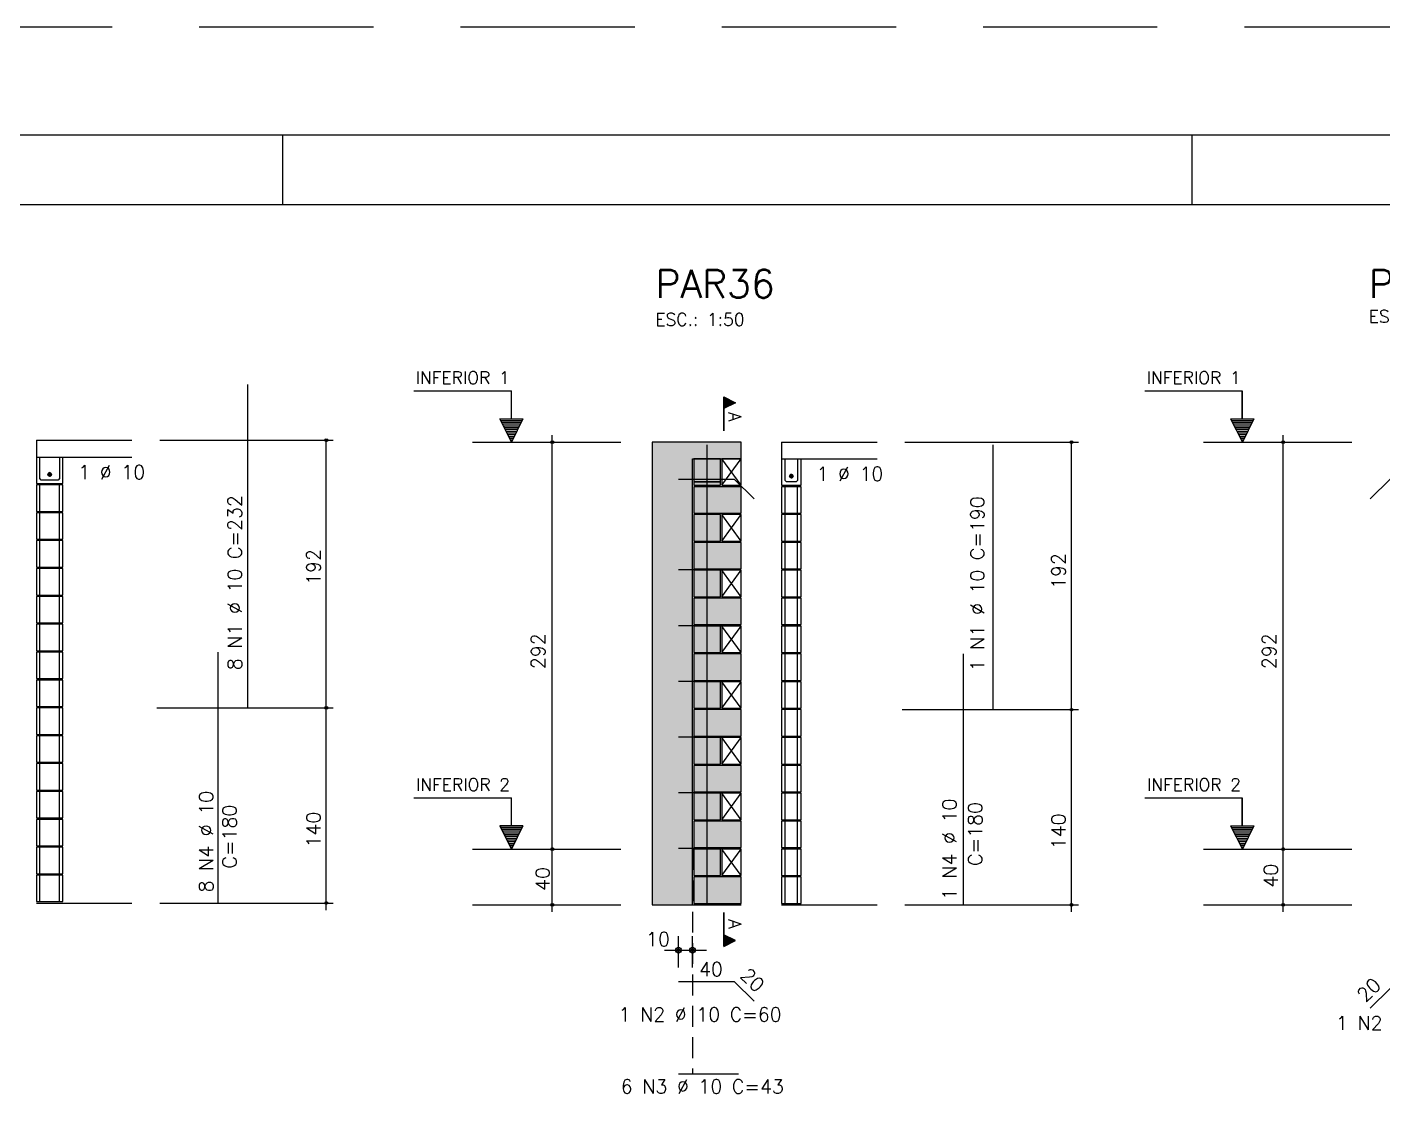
# Model space of a CAD drawing. Extents: x -1.9 to 86, y -1.6 to 60.9.
# Drawn here: x 17.33 to 36.79, y 45.42 to 60.94 of the extents above; entities that cross this region are included whole.
import ezdxf

# ---------------------------------------------------------------- set-up
doc = ezdxf.new("R2010")
doc.units = 0
doc.header["$MEASUREMENT"] = 0
doc.linetypes.add('ESTILO_TQS_0001', pattern=[0.45, 0.3, -0.15])
doc.linetypes.add('HIDDEN', pattern=[0.375, 0.25, -0.125])
doc.layers.get('0').update_dxf_attribs({"linetype": 'CONTINUOUS'})
doc.layers.get('Defpoints').update_dxf_attribs({"linetype": 'CONTINUOUS'})
for name, color, linetype in [('ARQ_FOLHA', 7, 'CONTINUOUS'), ('PENA_01', 1, 'CONTINUOUS'), ('PENA_02', 2, 'CONTINUOUS'), ('PENA_03', 3, 'CONTINUOUS'), ('PENA_05', 5, 'CONTINUOUS'), ('PENA_06', 6, 'CONTINUOUS'), ('PENA_09', 254, 'CONTINUOUS'), ('PENA_11', 252, 'CONTINUOUS'), ('PENA_21', 100, 'CONTINUOUS'), ('PENA_23', 50, 'CONTINUOUS')]:
    doc.layers.add(name, color=color, linetype=linetype)
doc.styles.get("Standard").update_dxf_attribs({"font": 'ROMANS.SHX'})

# ---------------------------------------------------------------- blocks, each defined once
blk = doc.blocks.new('FOLHA A1 - 841 X 594')
at = {"layer": 'ARQ_FOLHA', "color": 1}
for p, q in [((-631, 584), (-631, 594)), ((-500.5, 584), (-500.5, 594))]:
    blk.add_line(p, q, dxfattribs=at)
for points in [[(-841, 0), (0, 0), (0, 594), (-841, 594)], [(-816, 10), (-10, 10), (-10, 584), (-816, 584)]]:
    blk.add_lwpolyline(points, close=True, dxfattribs=at)
at = {"layer": 'Defpoints', "color": 8, "linetype": 'HIDDEN', "ltscale": 100}
blk.add_lwpolyline([(-860.5, 609.5), (-860.5, -15.5), (19.5, -15.5), (19.5, 609.5)], close=True, dxfattribs=at)
blk = doc.blocks.new('*U24')
blk.add_blockref('FOLHA A1 - 841 X 594', (0, 0))

msp = doc.modelspace()

# ---------------------------------------------------------------- linework, layer by layer
at = {"layer": 'PENA_01', "linetype": 'Continuous'}
for p, q in [((23.7211, 54.987569), (25.851963, 54.987569)), ((34.211171, 54.987369), (36.342034, 54.987369)), ((26.899455, 54.417569), (27.279455, 54.417569)), ((23.7211, 49.147569), (25.851963, 49.147569)), ((34.211171, 49.147369), (36.342034, 49.147369)), ((23.7211, 48.347569), (25.851963, 48.347569)), ((34.211171, 48.347369), (36.342034, 48.347369)), ((26.679455, 47.447867), (26.679455, 47.895097)), ((26.879455, 47.447867), (26.879455, 47.895097)), ((26.479455, 47.695097), (27.079455, 47.695097))]:
    msp.add_line(p, q, dxfattribs=at)
at = {"layer": 'PENA_01', "linetype": 'ESTILO_TQS_0001'}
msp.add_line((26.879455, 49.147569), (26.879455, 45.922756), dxfattribs=at)
at = {"layer": 'PENA_02', "linetype": 'Continuous'}
for p, q in [((27.579455, 54.747569), (27.299455, 54.747569)), ((27.299455, 54.747569), (27.299455, 54.367569)), ((27.579455, 54.367569), (27.579455, 54.747569)), ((27.299455, 54.367569), (27.579455, 54.367569)), ((27.579455, 53.947569), (27.299455, 53.947569)), ((27.299455, 53.947569), (27.299455, 53.567569)), ((27.579455, 53.567569), (27.579455, 53.947569)), ((27.299455, 53.567569), (27.579455, 53.567569)), ((27.579455, 53.147569), (27.299455, 53.147569)), ((27.299455, 53.147569), (27.299455, 52.767569)), ((27.579455, 52.767569), (27.579455, 53.147569)), ((27.299455, 52.767569), (27.579455, 52.767569)), ((27.579455, 52.347569), (27.299455, 52.347569)), ((27.299455, 52.347569), (27.299455, 51.967569)), ((27.579455, 51.967569), (27.579455, 52.347569)), ((27.299455, 51.967569), (27.579455, 51.967569)), ((27.579455, 51.547569), (27.299455, 51.547569)), ((27.299455, 51.547569), (27.299455, 51.167569)), ((27.579455, 51.167569), (27.579455, 51.547569)), ((27.299455, 51.167569), (27.579455, 51.167569)), ((27.579455, 50.747569), (27.299455, 50.747569)), ((27.299455, 50.747569), (27.299455, 50.367569)), ((27.579455, 50.367569), (27.579455, 50.747569)), ((27.299455, 50.367569), (27.579455, 50.367569)), ((27.579455, 49.947569), (27.299455, 49.947569)), ((27.299455, 49.947569), (27.299455, 49.567569)), ((27.579455, 49.567569), (27.579455, 49.947569)), ((27.299455, 49.567569), (27.579455, 49.567569)), ((27.579455, 49.147569), (27.299455, 49.147569)), ((27.299455, 49.147569), (27.299455, 48.767569)), ((27.579455, 48.767569), (27.579455, 49.147569)), ((27.299455, 48.767569), (27.579455, 48.767569)), ((26.299455, 48.347569), (27.579455, 48.347569))]:
    msp.add_line(p, q, dxfattribs=at)
for points in [[(27.579455, 54.747569), (27.579455, 54.987569), (26.299455, 54.987569), (26.299455, 48.347569), (26.879455, 48.347569), (26.879455, 54.747569), (27.579455, 54.747569)], [(26.899455, 54.367569), (27.279455, 54.367569), (27.279455, 54.747569), (26.899455, 54.747569), (26.899455, 54.367569)], [(26.899455, 53.967569), (27.579455, 53.967569), (27.579455, 54.347569), (26.899455, 54.347569), (26.899455, 53.967569)], [(26.899455, 53.567569), (27.279455, 53.567569), (27.279455, 53.947569), (26.899455, 53.947569), (26.899455, 53.567569)], [(26.899455, 53.167569), (27.579455, 53.167569), (27.579455, 53.547569), (26.899455, 53.547569), (26.899455, 53.167569)], [(26.899455, 52.767569), (27.279455, 52.767569), (27.279455, 53.147569), (26.899455, 53.147569), (26.899455, 52.767569)], [(26.899455, 52.367569), (27.579455, 52.367569), (27.579455, 52.747569), (26.899455, 52.747569), (26.899455, 52.367569)], [(26.899455, 51.967569), (27.279455, 51.967569), (27.279455, 52.347569), (26.899455, 52.347569), (26.899455, 51.967569)], [(26.899455, 51.567569), (27.579455, 51.567569), (27.579455, 51.947569), (26.899455, 51.947569), (26.899455, 51.567569)], [(26.899455, 51.167569), (27.279455, 51.167569), (27.279455, 51.547569), (26.899455, 51.547569), (26.899455, 51.167569)], [(26.899455, 50.767569), (27.579455, 50.767569), (27.579455, 51.147569), (26.899455, 51.147569), (26.899455, 50.767569)], [(26.899455, 50.367569), (27.279455, 50.367569), (27.279455, 50.747569), (26.899455, 50.747569), (26.899455, 50.367569)], [(26.899455, 49.967569), (27.579455, 49.967569), (27.579455, 50.347569), (26.899455, 50.347569), (26.899455, 49.967569)], [(26.899455, 49.567569), (27.279455, 49.567569), (27.279455, 49.947569), (26.899455, 49.947569), (26.899455, 49.567569)], [(26.899455, 49.167569), (27.579455, 49.167569), (27.579455, 49.547569), (26.899455, 49.547569), (26.899455, 49.167569)], [(26.899455, 48.767569), (27.279455, 48.767569), (27.279455, 49.147569), (26.899455, 49.147569), (26.899455, 48.767569)], [(26.899455, 48.367569), (27.579455, 48.367569), (27.579455, 48.747569), (26.899455, 48.747569), (26.899455, 48.367569)]]:
    msp.add_lwpolyline(points, dxfattribs=at)
for centre, radius in [((21.623811, 55.012769), 0.02), ((21.623811, 55.012769), 0.01), ((24.867245, 54.987569), 0.02), ((24.867245, 54.987569), 0.01), ((32.317507, 54.987569), 0.02), ((32.317507, 54.987569), 0.01), ((35.357316, 54.987369), 0.02), ((35.357316, 54.987369), 0.01), ((21.623811, 51.172769), 0.02), ((21.623811, 51.172769), 0.01), ((32.317507, 51.147569), 0.02), ((32.317507, 51.147569), 0.01), ((24.867245, 49.147569), 0.02), ((24.867245, 49.147569), 0.01), ((35.357316, 49.147369), 0.02), ((35.357316, 49.147369), 0.01), ((21.623811, 48.372769), 0.02), ((21.623811, 48.372769), 0.01), ((24.867245, 48.347569), 0.02), ((24.867245, 48.347569), 0.01), ((32.317507, 48.347569), 0.02), ((32.317507, 48.347569), 0.01), ((35.357316, 48.347369), 0.02), ((35.357316, 48.347369), 0.01), ((26.679455, 47.695097), 0.04), ((26.679455, 47.695097), 0.02), ((26.879455, 47.695097), 0.04), ((26.879455, 47.695097), 0.02)]:
    msp.add_circle(centre, radius, dxfattribs=at)
at = {"layer": 'PENA_03', "linetype": 'Continuous'}
for p, q in [((24.280098, 55.719434), (22.880098, 55.719434)), ((24.280098, 55.319434), (24.280098, 55.719434)), ((24.281498, 55.319434), (24.281498, 55.720834)), ((34.770169, 55.719234), (33.370169, 55.719234)), ((34.770169, 55.319234), (34.770169, 55.719234)), ((34.771569, 55.319234), (34.771569, 55.720634)), ((27.329512, 55.148884), (27.329512, 55.635266)), ((27.329512, 55.635266), (27.495445, 55.5523)), ((27.330207, 55.634138), (27.493884, 55.5523)), ((27.495445, 55.5523), (27.330207, 55.469681)), ((27.330208, 55.634138), (27.330208, 55.470461)), ((27.493884, 55.5523), (27.330208, 55.470461)), ((27.330208, 55.469681), (27.330208, 55.148884)), ((27.342276, 55.628884), (27.342276, 55.475715)), ((27.35504, 55.622502), (27.35504, 55.482097)), ((27.367804, 55.61612), (27.367804, 55.488479)), ((27.380568, 55.609738), (27.380568, 55.494861)), ((27.393332, 55.603356), (27.393332, 55.501243)), ((27.406096, 55.596974), (27.406096, 55.507625)), ((27.41886, 55.590592), (27.41886, 55.514007)), ((27.431624, 55.58421), (27.431624, 55.520389)), ((27.444388, 55.577828), (27.444388, 55.526771)), ((27.457152, 55.571446), (27.457152, 55.533153)), ((27.469917, 55.565064), (27.469917, 55.539535)), ((27.482681, 55.558682), (27.482681, 55.545918)), ((24.280798, 54.987569), (24.114865, 55.319434)), ((24.114865, 55.319434), (24.280098, 55.319434)), ((24.280798, 54.990691), (24.117121, 55.318043)), ((24.444474, 55.318043), (24.117121, 55.318043)), ((24.433967, 55.293906), (24.127629, 55.293906)), ((24.421203, 55.268378), (24.140393, 55.268378)), ((24.446731, 55.319434), (24.280798, 54.987569)), ((24.444474, 55.318044), (24.280798, 54.99069)), ((24.281498, 55.319434), (24.446731, 55.319434)), ((34.770869, 54.987369), (34.604936, 55.319234)), ((34.604936, 55.319234), (34.770169, 55.319234)), ((34.770869, 54.990491), (34.607192, 55.317843)), ((34.934545, 55.317843), (34.607192, 55.317843)), ((34.924038, 55.293706), (34.6177, 55.293706)), ((34.911274, 55.268178), (34.630464, 55.268178)), ((34.936802, 55.319234), (34.770869, 54.987369)), ((34.934545, 55.317844), (34.770869, 54.99049)), ((34.771569, 55.319234), (34.936802, 55.319234)), ((24.408439, 55.24285), (24.153157, 55.24285)), ((24.395674, 55.217322), (24.165921, 55.217322)), ((24.38291, 55.191794), (24.178685, 55.191794)), ((24.370146, 55.166266), (24.191449, 55.166266)), ((24.357382, 55.140738), (24.204213, 55.140738)), ((24.344618, 55.11521), (24.216977, 55.11521)), ((24.331854, 55.089682), (24.229741, 55.089682)), ((24.31909, 55.064154), (24.242505, 55.064154)), ((24.867245, 48.247036), (24.867245, 55.087569)), ((34.89851, 55.24265), (34.643228, 55.24265)), ((34.885745, 55.217122), (34.655992, 55.217122)), ((34.872981, 55.191594), (34.668756, 55.191594)), ((34.860217, 55.166066), (34.68152, 55.166066)), ((34.847453, 55.140538), (34.694284, 55.140538)), ((34.834689, 55.11501), (34.707048, 55.11501)), ((34.821925, 55.089482), (34.719812, 55.089482)), ((34.809161, 55.063954), (34.732576, 55.063954)), ((35.357316, 48.246836), (35.357316, 55.087369)), ((17.463816, 55.012769), (17.463816, 54.392769)), ((17.463816, 55.012769), (18.834495, 55.012769)), ((19.234495, 55.012769), (21.723811, 55.012769)), ((21.623811, 48.272236), (21.623811, 55.012769)), ((24.306326, 55.038625), (24.255269, 55.038625)), ((24.293562, 55.013097), (24.268034, 55.013097)), ((28.157511, 54.987569), (28.157511, 54.367569)), ((28.157511, 54.987569), (29.52819, 54.987569)), ((29.92819, 54.987569), (32.417507, 54.987569)), ((32.317507, 48.247036), (32.317507, 54.987569)), ((34.796397, 55.038425), (34.74534, 55.038425)), ((34.783633, 55.012897), (34.758105, 55.012897)), ((17.463816, 54.772769), (18.834495, 54.772769)), ((27.299455, 54.367569), (27.579455, 54.747569)), ((27.579455, 54.367569), (27.299455, 54.747569)), ((28.157511, 54.747569), (29.52819, 54.747569)), ((17.513816, 53.992769), (17.513816, 54.372769)), ((17.793816, 53.992769), (17.793816, 54.372769)), ((28.207511, 53.967569), (28.207511, 54.347569)), ((28.387511, 53.967569), (28.387511, 54.347569)), ((17.513816, 53.592769), (17.513816, 53.972769)), ((17.793816, 53.592769), (17.793816, 53.972769)), ((27.299455, 53.567569), (27.579455, 53.947569)), ((27.579455, 53.567569), (27.299455, 53.947569)), ((28.207511, 53.567569), (28.207511, 53.947569)), ((28.387511, 53.567569), (28.387511, 53.947569)), ((17.513816, 53.192769), (17.513816, 53.572769)), ((17.793816, 53.192769), (17.793816, 53.572769)), ((28.207511, 53.167569), (28.207511, 53.547569)), ((28.387511, 53.167569), (28.387511, 53.547569)), ((17.513816, 52.792769), (17.513816, 53.172769)), ((17.793816, 52.792769), (17.793816, 53.172769)), ((27.299455, 52.767569), (27.579455, 53.147569)), ((27.579455, 52.767569), (27.299455, 53.147569)), ((28.207511, 52.767569), (28.207511, 53.147569)), ((28.387511, 52.767569), (28.387511, 53.147569)), ((17.513816, 52.392769), (17.513816, 52.772769)), ((17.793816, 52.392769), (17.793816, 52.772769)), ((28.207511, 52.367569), (28.207511, 52.747569)), ((28.387511, 52.367569), (28.387511, 52.747569)), ((17.513816, 51.992769), (17.513816, 52.372769)), ((17.793816, 51.992769), (17.793816, 52.372769)), ((27.299455, 51.967569), (27.579455, 52.347569)), ((27.579455, 51.967569), (27.299455, 52.347569)), ((28.207511, 51.967569), (28.207511, 52.347569)), ((28.387511, 51.967569), (28.387511, 52.347569)), ((17.513816, 51.592769), (17.513816, 51.972769)), ((17.793816, 51.592769), (17.793816, 51.972769)), ((28.207511, 51.567569), (28.207511, 51.947569)), ((28.387511, 51.567569), (28.387511, 51.947569)), ((17.513816, 51.192769), (17.513816, 51.572769)), ((17.793816, 51.192769), (17.793816, 51.572769)), ((27.299455, 51.167569), (27.579455, 51.547569)), ((27.579455, 51.167569), (27.299455, 51.547569)), ((28.207511, 51.167569), (28.207511, 51.547569)), ((28.387511, 51.167569), (28.387511, 51.547569)), ((17.513816, 50.792769), (17.513816, 51.172769)), ((17.793816, 50.792769), (17.793816, 51.172769)), ((19.192564, 51.172769), (21.723811, 51.172769)), ((28.207511, 50.767569), (28.207511, 51.147569)), ((28.387511, 50.767569), (28.387511, 51.147569)), ((29.886259, 51.147569), (32.417507, 51.147569)), ((17.513816, 50.392769), (17.513816, 50.772769)), ((17.793816, 50.392769), (17.793816, 50.772769)), ((27.299455, 50.367569), (27.579455, 50.747569)), ((27.579455, 50.367569), (27.299455, 50.747569)), ((28.207511, 50.367569), (28.207511, 50.747569)), ((28.387511, 50.367569), (28.387511, 50.747569)), ((17.513816, 49.992769), (17.513816, 50.372769)), ((17.793816, 49.992769), (17.793816, 50.372769)), ((28.207511, 49.967569), (28.207511, 50.347569)), ((28.387511, 49.967569), (28.387511, 50.347569)), ((17.513816, 49.592769), (17.513816, 49.972769)), ((17.793816, 49.592769), (17.793816, 49.972769)), ((24.280098, 49.879434), (22.880098, 49.879434)), ((24.280098, 49.479434), (24.280098, 49.879434)), ((24.281498, 49.479434), (24.281498, 49.880834)), ((27.299455, 49.567569), (27.579455, 49.947569)), ((27.579455, 49.567569), (27.299455, 49.947569)), ((28.207511, 49.567569), (28.207511, 49.947569)), ((28.387511, 49.567569), (28.387511, 49.947569)), ((34.770169, 49.879234), (33.370169, 49.879234)), ((34.770169, 49.479234), (34.770169, 49.879234)), ((34.771569, 49.479234), (34.771569, 49.880634)), ((17.513816, 49.192769), (17.513816, 49.572769)), ((17.793816, 49.192769), (17.793816, 49.572769)), ((24.280798, 49.147569), (24.114865, 49.479434)), ((24.114865, 49.479434), (24.280098, 49.479434)), ((24.280798, 49.150691), (24.117121, 49.478043)), ((24.444474, 49.478043), (24.117121, 49.478043)), ((24.433967, 49.453906), (24.127629, 49.453906)), ((24.421203, 49.428378), (24.140393, 49.428378)), ((24.446731, 49.479434), (24.280798, 49.147569)), ((24.444474, 49.478044), (24.280798, 49.15069)), ((24.281498, 49.479434), (24.446731, 49.479434)), ((28.207511, 49.167569), (28.207511, 49.547569)), ((28.387511, 49.167569), (28.387511, 49.547569)), ((34.770869, 49.147369), (34.604936, 49.479234)), ((34.604936, 49.479234), (34.770169, 49.479234)), ((34.770869, 49.150491), (34.607192, 49.477843)), ((34.934545, 49.477843), (34.607192, 49.477843)), ((34.924038, 49.453706), (34.6177, 49.453706)), ((34.911274, 49.428178), (34.630464, 49.428178)), ((34.936802, 49.479234), (34.770869, 49.147369)), ((34.934545, 49.477844), (34.770869, 49.15049)), ((34.771569, 49.479234), (34.936802, 49.479234)), ((24.408439, 49.40285), (24.153157, 49.40285)), ((24.395674, 49.377322), (24.165921, 49.377322)), ((24.38291, 49.351794), (24.178685, 49.351794)), ((24.370146, 49.326266), (24.191449, 49.326266)), ((24.357382, 49.300738), (24.204213, 49.300738)), ((24.344618, 49.27521), (24.216977, 49.27521)), ((24.331854, 49.249682), (24.229741, 49.249682)), ((34.89851, 49.40265), (34.643228, 49.40265)), ((34.885745, 49.377122), (34.655992, 49.377122)), ((34.872981, 49.351594), (34.668756, 49.351594)), ((34.860217, 49.326066), (34.68152, 49.326066)), ((34.847453, 49.300538), (34.694284, 49.300538)), ((34.834689, 49.27501), (34.707048, 49.27501)), ((34.821925, 49.249482), (34.719812, 49.249482)), ((17.513816, 48.792769), (17.513816, 49.172769)), ((17.793816, 48.792769), (17.793816, 49.172769)), ((24.31909, 49.224154), (24.242505, 49.224154)), ((24.306326, 49.198625), (24.255269, 49.198625)), ((24.293562, 49.173097), (24.268034, 49.173097)), ((27.299455, 48.767569), (27.579455, 49.147569)), ((27.579455, 48.767569), (27.299455, 49.147569)), ((28.207511, 48.767569), (28.207511, 49.147569)), ((28.387511, 48.767569), (28.387511, 49.147569)), ((34.809161, 49.223954), (34.732576, 49.223954)), ((34.796397, 49.198425), (34.74534, 49.198425)), ((34.783633, 49.172897), (34.758105, 49.172897)), ((17.513816, 48.392769), (17.513816, 48.772769)), ((17.793816, 48.392769), (17.793816, 48.772769)), ((28.207511, 48.367569), (28.207511, 48.747569)), ((28.387511, 48.367569), (28.387511, 48.747569)), ((17.463816, 48.372769), (18.834495, 48.372769)), ((19.234495, 48.372769), (21.723811, 48.372769)), ((28.157511, 48.347569), (29.52819, 48.347569)), ((29.92819, 48.347569), (32.417507, 48.347569)), ((27.329512, 48.236711), (27.329512, 47.750329)), ((27.330208, 47.915914), (27.330208, 48.236711)), ((27.495445, 47.833295), (27.330207, 47.915914)), ((27.330208, 47.751457), (27.330208, 47.915134)), ((27.493884, 47.833295), (27.330208, 47.915134)), ((27.342276, 47.756711), (27.342276, 47.90988)), ((27.35504, 47.763093), (27.35504, 47.903498)), ((27.367804, 47.769475), (27.367804, 47.897116)), ((27.380568, 47.775857), (27.380568, 47.890734)), ((27.393332, 47.782239), (27.393332, 47.884352)), ((27.406096, 47.788621), (27.406096, 47.87797)), ((27.41886, 47.795003), (27.41886, 47.871588)), ((27.431624, 47.801385), (27.431624, 47.865206)), ((27.329512, 47.750329), (27.495445, 47.833295)), ((27.330207, 47.751457), (27.493884, 47.833295)), ((27.444388, 47.807767), (27.444388, 47.858824)), ((27.457152, 47.814149), (27.457152, 47.852442)), ((27.469917, 47.820531), (27.469917, 47.84606)), ((27.482681, 47.826913), (27.482681, 47.839677)), ((26.679455, 47.247867), (26.679455, 47.247867)), ((26.879455, 47.247867), (26.879455, 47.247867))]:
    msp.add_line(p, q, dxfattribs=at)
for points in [[(17.463816, 54.392769), (17.843816, 54.392769), (17.843816, 54.772769)], [(17.793816, 54.772769), (17.793816, 54.462769), (17.773816, 54.442769), (17.533816, 54.442769), (17.513816, 54.462769), (17.513816, 54.772769)], [(28.157511, 54.367569), (28.437511, 54.367569), (28.437511, 54.747569)], [(28.387511, 54.747569), (28.387511, 54.437569), (28.367511, 54.417569), (28.227511, 54.417569), (28.207511, 54.437569), (28.207511, 54.747569)], [(17.678365, 54.523759), (17.676203, 54.533927), (17.670093, 54.542337), (17.66109, 54.547535), (17.650751, 54.548622), (17.640865, 54.54541), (17.633139, 54.538454), (17.628911, 54.528957), (17.628911, 54.518561), (17.633139, 54.509064), (17.640865, 54.502108), (17.650751, 54.498896), (17.66109, 54.499982), (17.670093, 54.50518), (17.676203, 54.51359), (17.678365, 54.523759)], [(28.32206, 54.498559), (28.319899, 54.508727), (28.313788, 54.517137), (28.304785, 54.522335), (28.294447, 54.523422), (28.28456, 54.52021), (28.276834, 54.513254), (28.272606, 54.503757), (28.272606, 54.493361), (28.276834, 54.483864), (28.28456, 54.476908), (28.294447, 54.473696), (28.304785, 54.474782), (28.313788, 54.47998), (28.319899, 54.48839), (28.32206, 54.498559)], [(17.463816, 53.992769), (17.843816, 53.992769), (17.843816, 54.372769), (17.463816, 54.372769), (17.463816, 53.992769)], [(28.157511, 53.967569), (28.437511, 53.967569), (28.437511, 54.347569), (28.157511, 54.347569), (28.157511, 53.967569)], [(17.463816, 53.592769), (17.843816, 53.592769), (17.843816, 53.972769), (17.463816, 53.972769), (17.463816, 53.592769)], [(28.157511, 53.567569), (28.437511, 53.567569), (28.437511, 53.947569), (28.157511, 53.947569), (28.157511, 53.567569)], [(17.463816, 53.192769), (17.843816, 53.192769), (17.843816, 53.572769), (17.463816, 53.572769), (17.463816, 53.192769)], [(28.157511, 53.167569), (28.437511, 53.167569), (28.437511, 53.547569), (28.157511, 53.547569), (28.157511, 53.167569)], [(17.463816, 52.792769), (17.843816, 52.792769), (17.843816, 53.172769), (17.463816, 53.172769), (17.463816, 52.792769)], [(28.157511, 52.767569), (28.437511, 52.767569), (28.437511, 53.147569), (28.157511, 53.147569), (28.157511, 52.767569)], [(17.463816, 52.392769), (17.843816, 52.392769), (17.843816, 52.772769), (17.463816, 52.772769), (17.463816, 52.392769)], [(28.157511, 52.367569), (28.437511, 52.367569), (28.437511, 52.747569), (28.157511, 52.747569), (28.157511, 52.367569)], [(17.463816, 51.992769), (17.843816, 51.992769), (17.843816, 52.372769), (17.463816, 52.372769), (17.463816, 51.992769)], [(28.157511, 51.967569), (28.437511, 51.967569), (28.437511, 52.347569), (28.157511, 52.347569), (28.157511, 51.967569)], [(17.463816, 51.592769), (17.843816, 51.592769), (17.843816, 51.972769), (17.463816, 51.972769), (17.463816, 51.592769)], [(28.157511, 51.567569), (28.437511, 51.567569), (28.437511, 51.947569), (28.157511, 51.947569), (28.157511, 51.567569)], [(17.463816, 51.192769), (17.843816, 51.192769), (17.843816, 51.572769), (17.463816, 51.572769), (17.463816, 51.192769)], [(28.157511, 51.167569), (28.437511, 51.167569), (28.437511, 51.547569), (28.157511, 51.547569), (28.157511, 51.167569)], [(17.463816, 50.792769), (17.843816, 50.792769), (17.843816, 51.172769), (17.463816, 51.172769), (17.463816, 50.792769)], [(28.157511, 50.767569), (28.437511, 50.767569), (28.437511, 51.147569), (28.157511, 51.147569), (28.157511, 50.767569)], [(17.463816, 50.392769), (17.843816, 50.392769), (17.843816, 50.772769), (17.463816, 50.772769), (17.463816, 50.392769)], [(28.157511, 50.367569), (28.437511, 50.367569), (28.437511, 50.747569), (28.157511, 50.747569), (28.157511, 50.367569)], [(17.463816, 49.992769), (17.843816, 49.992769), (17.843816, 50.372769), (17.463816, 50.372769), (17.463816, 49.992769)], [(28.157511, 49.967569), (28.437511, 49.967569), (28.437511, 50.347569), (28.157511, 50.347569), (28.157511, 49.967569)], [(17.463816, 49.592769), (17.843816, 49.592769), (17.843816, 49.972769), (17.463816, 49.972769), (17.463816, 49.592769)], [(28.157511, 49.567569), (28.437511, 49.567569), (28.437511, 49.947569), (28.157511, 49.947569), (28.157511, 49.567569)], [(17.463816, 49.192769), (17.843816, 49.192769), (17.843816, 49.572769), (17.463816, 49.572769), (17.463816, 49.192769)], [(28.157511, 49.167569), (28.437511, 49.167569), (28.437511, 49.547569), (28.157511, 49.547569), (28.157511, 49.167569)], [(17.463816, 48.792769), (17.843816, 48.792769), (17.843816, 49.172769), (17.463816, 49.172769), (17.463816, 48.792769)], [(28.157511, 48.767569), (28.437511, 48.767569), (28.437511, 49.147569), (28.157511, 49.147569), (28.157511, 48.767569)], [(17.463816, 48.392769), (17.843816, 48.392769), (17.843816, 48.772769), (17.463816, 48.772769), (17.463816, 48.392769)], [(28.157511, 48.367569), (28.437511, 48.367569), (28.437511, 48.747569), (28.157511, 48.747569), (28.157511, 48.367569)]]:
    msp.add_lwpolyline(points, dxfattribs=at)
for centre in [(17.653365, 54.523759), (28.29706, 54.498559)]:
    msp.add_circle(centre, 0.025, dxfattribs=at)
for points in [[(17.678365, 54.523759), (17.633139, 54.538454), (17.628911, 54.528957)], [(17.678365, 54.523759), (17.628911, 54.528957), (17.628911, 54.518561)], [(17.678365, 54.523759), (17.628911, 54.518561), (17.633139, 54.509064)], [(17.678365, 54.523759), (17.640865, 54.54541), (17.629872, 54.532309)], [(17.678365, 54.523759), (17.629872, 54.532309), (17.629872, 54.515208)], [(17.678365, 54.523759), (17.629872, 54.515208), (17.640865, 54.502108)], [(17.678365, 54.523759), (17.640865, 54.54541), (17.633139, 54.538454)], [(17.678365, 54.523759), (17.633139, 54.509064), (17.640865, 54.502108)], [(17.678365, 54.523759), (17.650751, 54.548622), (17.640865, 54.54541)], [(17.678365, 54.523759), (17.657706, 54.548379), (17.640865, 54.54541)], [(17.678365, 54.523759), (17.640865, 54.502108), (17.657706, 54.499139)], [(17.678365, 54.523759), (17.640865, 54.502108), (17.650751, 54.498896)], [(17.678365, 54.523759), (17.66109, 54.547535), (17.650751, 54.548622)], [(17.678365, 54.523759), (17.650751, 54.498896), (17.66109, 54.499982)], [(17.678365, 54.523759), (17.672516, 54.539829), (17.657706, 54.548379)], [(17.678365, 54.523759), (17.657706, 54.499139), (17.672516, 54.507689)], [(17.678365, 54.523759), (17.670093, 54.542337), (17.66109, 54.547535)], [(17.678365, 54.523759), (17.66109, 54.499982), (17.670093, 54.50518)], [(17.678365, 54.523759), (17.676203, 54.533927), (17.670093, 54.542337)], [(17.678365, 54.523759), (17.670093, 54.50518), (17.676203, 54.51359)], [(17.678365, 54.523759), (17.672516, 54.507689), (17.678365, 54.523759)], [(17.678365, 54.523759), (17.676203, 54.51359), (17.678365, 54.523759)], [(28.32206, 54.498559), (28.276834, 54.513254), (28.272606, 54.503757)], [(28.32206, 54.498559), (28.272606, 54.503757), (28.272606, 54.493361)], [(28.32206, 54.498559), (28.272606, 54.493361), (28.276834, 54.483864)], [(28.32206, 54.498559), (28.28456, 54.52021), (28.273568, 54.507109)], [(28.32206, 54.498559), (28.273568, 54.507109), (28.273568, 54.490008)], [(28.32206, 54.498559), (28.273568, 54.490008), (28.28456, 54.476908)], [(28.32206, 54.498559), (28.28456, 54.52021), (28.276834, 54.513254)], [(28.32206, 54.498559), (28.276834, 54.483864), (28.28456, 54.476908)], [(28.32206, 54.498559), (28.294447, 54.523422), (28.28456, 54.52021)], [(28.32206, 54.498559), (28.301401, 54.523179), (28.28456, 54.52021)], [(28.32206, 54.498559), (28.28456, 54.476908), (28.301401, 54.473939)], [(28.32206, 54.498559), (28.28456, 54.476908), (28.294447, 54.473696)], [(28.32206, 54.498559), (28.304785, 54.522335), (28.294447, 54.523422)], [(28.32206, 54.498559), (28.294447, 54.473696), (28.304785, 54.474782)], [(28.32206, 54.498559), (28.316211, 54.514629), (28.301401, 54.523179)], [(28.32206, 54.498559), (28.301401, 54.473939), (28.316211, 54.482489)], [(28.32206, 54.498559), (28.313788, 54.517137), (28.304785, 54.522335)], [(28.32206, 54.498559), (28.304785, 54.474782), (28.313788, 54.47998)], [(28.32206, 54.498559), (28.319899, 54.508727), (28.313788, 54.517137)], [(28.32206, 54.498559), (28.313788, 54.47998), (28.319899, 54.48839)], [(28.32206, 54.498559), (28.316211, 54.482489), (28.32206, 54.498559)], [(28.32206, 54.498559), (28.319899, 54.48839), (28.32206, 54.498559)]]:
    msp.add_solid(points, dxfattribs=at)
at = {"layer": 'PENA_05', "linetype": 'Continuous'}
for p, q in [((20.50006, 51.172769), (20.50006, 55.812769)), ((27.089455, 48.347569), (27.089455, 54.947569)), ((31.193756, 51.147569), (31.193756, 54.947569)), ((26.679455, 54.457569), (27.479455, 54.457569)), ((27.479455, 54.457569), (27.762298, 54.174726)), ((36.889526, 54.457369), (36.606684, 54.174526)), ((26.679455, 53.157569), (27.539455, 53.157569)), ((26.679455, 52.357569), (27.539455, 52.357569)), ((20.074136, 48.372769), (20.074136, 51.972769)), ((30.767832, 48.347569), (30.767832, 51.947569)), ((26.679455, 51.557569), (27.539455, 51.557569)), ((26.679455, 50.757569), (27.539455, 50.757569)), ((26.679455, 49.957569), (27.539455, 49.957569)), ((26.679455, 49.157569), (27.539455, 49.157569)), ((26.679455, 47.247867), (27.479455, 47.247867)), ((27.479455, 47.247867), (27.762298, 46.965024)), ((36.889526, 47.146393), (36.606684, 46.86355)), ((26.679455, 45.922756), (27.539455, 45.922756))]:
    msp.add_line(p, q, dxfattribs=at)
at = {"layer": 'PENA_09', "linetype": 'Continuous'}
msp.add_lwpolyline([(26.899455, 54.417569), (27.279455, 54.417569), (27.279455, 54.747569), (26.899455, 54.747569), (26.899455, 54.417569)], dxfattribs=at)
for points in [[(26.899455, 54.417569), (27.279455, 54.417569), (27.279455, 54.747569)], [(26.899455, 54.417569), (27.279455, 54.747569), (26.899455, 54.747569)], [(26.899455, 54.417569), (26.899455, 54.747569), (26.899455, 54.417569)]]:
    msp.add_solid(points, dxfattribs=at)
at = {"layer": 'PENA_11', "linetype": 'Continuous'}
for points in [[(26.299455, 48.347569), (26.879455, 48.347569), (26.299455, 54.987569)], [(26.879455, 48.347569), (26.879455, 54.747569), (26.299455, 54.987569)], [(26.299455, 54.987569), (26.879455, 54.747569), (27.579455, 54.987569)], [(26.879455, 54.747569), (27.579455, 54.747569), (27.579455, 54.987569)]]:
    msp.add_solid(points, dxfattribs=at)
at = {"layer": 'PENA_21', "linetype": 'Continuous'}
for points in [[(26.899455, 53.967569), (27.579455, 53.967569), (27.579455, 54.347569), (26.899455, 54.347569), (26.899455, 53.967569)], [(26.899455, 53.167569), (27.579455, 53.167569), (27.579455, 53.547569), (26.899455, 53.547569), (26.899455, 53.167569)], [(26.899455, 52.367569), (27.579455, 52.367569), (27.579455, 52.747569), (26.899455, 52.747569), (26.899455, 52.367569)], [(26.899455, 51.567569), (27.579455, 51.567569), (27.579455, 51.947569), (26.899455, 51.947569), (26.899455, 51.567569)], [(26.899455, 50.767569), (27.579455, 50.767569), (27.579455, 51.147569), (26.899455, 51.147569), (26.899455, 50.767569)], [(26.899455, 49.967569), (27.579455, 49.967569), (27.579455, 50.347569), (26.899455, 50.347569), (26.899455, 49.967569)], [(26.899455, 49.167569), (27.579455, 49.167569), (27.579455, 49.547569), (26.899455, 49.547569), (26.899455, 49.167569)], [(26.899455, 48.367569), (27.579455, 48.367569), (27.579455, 48.747569), (26.899455, 48.747569), (26.899455, 48.367569)]]:
    msp.add_lwpolyline(points, dxfattribs=at)
for points in [[(26.899455, 53.967569), (27.579455, 53.967569), (27.579455, 54.347569)], [(26.899455, 53.967569), (27.579455, 54.347569), (26.899455, 54.347569)], [(26.899455, 53.967569), (26.899455, 54.347569), (26.899455, 53.967569)], [(26.899455, 53.167569), (27.579455, 53.167569), (27.579455, 53.547569)], [(26.899455, 53.167569), (27.579455, 53.547569), (26.899455, 53.547569)], [(26.899455, 53.167569), (26.899455, 53.547569), (26.899455, 53.167569)], [(26.899455, 52.367569), (27.579455, 52.367569), (27.579455, 52.747569)], [(26.899455, 52.367569), (27.579455, 52.747569), (26.899455, 52.747569)], [(26.899455, 52.367569), (26.899455, 52.747569), (26.899455, 52.367569)], [(26.899455, 51.567569), (27.579455, 51.567569), (27.579455, 51.947569)], [(26.899455, 51.567569), (27.579455, 51.947569), (26.899455, 51.947569)], [(26.899455, 51.567569), (26.899455, 51.947569), (26.899455, 51.567569)], [(26.899455, 50.767569), (27.579455, 50.767569), (27.579455, 51.147569)], [(26.899455, 50.767569), (27.579455, 51.147569), (26.899455, 51.147569)], [(26.899455, 50.767569), (26.899455, 51.147569), (26.899455, 50.767569)], [(26.899455, 49.967569), (27.579455, 49.967569), (27.579455, 50.347569)], [(26.899455, 49.967569), (27.579455, 50.347569), (26.899455, 50.347569)], [(26.899455, 49.967569), (26.899455, 50.347569), (26.899455, 49.967569)], [(26.899455, 49.167569), (27.579455, 49.167569), (27.579455, 49.547569)], [(26.899455, 49.167569), (27.579455, 49.547569), (26.899455, 49.547569)], [(26.899455, 49.167569), (26.899455, 49.547569), (26.899455, 49.167569)], [(26.899455, 48.367569), (27.579455, 48.367569), (27.579455, 48.747569)], [(26.899455, 48.367569), (27.579455, 48.747569), (26.899455, 48.747569)], [(26.899455, 48.367569), (26.899455, 48.747569), (26.899455, 48.367569)]]:
    msp.add_solid(points, dxfattribs=at)
at = {"layer": 'PENA_23', "linetype": 'Continuous'}
for points in [[(26.899455, 54.367569), (27.279455, 54.367569), (27.279455, 54.417569), (26.899455, 54.417569), (26.899455, 54.367569)], [(26.899455, 53.567569), (27.279455, 53.567569), (27.279455, 53.947569), (26.899455, 53.947569), (26.899455, 53.567569)], [(26.899455, 52.767569), (27.279455, 52.767569), (27.279455, 53.147569), (26.899455, 53.147569), (26.899455, 52.767569)], [(26.899455, 51.967569), (27.279455, 51.967569), (27.279455, 52.347569), (26.899455, 52.347569), (26.899455, 51.967569)], [(26.899455, 51.167569), (27.279455, 51.167569), (27.279455, 51.547569), (26.899455, 51.547569), (26.899455, 51.167569)], [(26.899455, 50.367569), (27.279455, 50.367569), (27.279455, 50.747569), (26.899455, 50.747569), (26.899455, 50.367569)], [(26.899455, 49.567569), (27.279455, 49.567569), (27.279455, 49.947569), (26.899455, 49.947569), (26.899455, 49.567569)], [(26.899455, 48.767569), (27.279455, 48.767569), (27.279455, 49.147569), (26.899455, 49.147569), (26.899455, 48.767569)]]:
    msp.add_lwpolyline(points, dxfattribs=at)
for points in [[(26.899455, 54.367569), (27.279455, 54.367569), (27.279455, 54.417569)], [(26.899455, 54.367569), (27.279455, 54.417569), (26.899455, 54.417569)], [(26.899455, 54.367569), (26.899455, 54.417569), (26.899455, 54.367569)], [(26.899455, 53.567569), (27.279455, 53.567569), (27.279455, 53.947569)], [(26.899455, 53.567569), (27.279455, 53.947569), (26.899455, 53.947569)], [(26.899455, 53.567569), (26.899455, 53.947569), (26.899455, 53.567569)], [(26.899455, 52.767569), (27.279455, 52.767569), (27.279455, 53.147569)], [(26.899455, 52.767569), (27.279455, 53.147569), (26.899455, 53.147569)], [(26.899455, 52.767569), (26.899455, 53.147569), (26.899455, 52.767569)], [(26.899455, 51.967569), (27.279455, 51.967569), (27.279455, 52.347569)], [(26.899455, 51.967569), (27.279455, 52.347569), (26.899455, 52.347569)], [(26.899455, 51.967569), (26.899455, 52.347569), (26.899455, 51.967569)], [(26.899455, 51.167569), (27.279455, 51.167569), (27.279455, 51.547569)], [(26.899455, 51.167569), (27.279455, 51.547569), (26.899455, 51.547569)], [(26.899455, 51.167569), (26.899455, 51.547569), (26.899455, 51.167569)], [(26.899455, 50.367569), (27.279455, 50.367569), (27.279455, 50.747569)], [(26.899455, 50.367569), (27.279455, 50.747569), (26.899455, 50.747569)], [(26.899455, 50.367569), (26.899455, 50.747569), (26.899455, 50.367569)], [(26.899455, 49.567569), (27.279455, 49.567569), (27.279455, 49.947569)], [(26.899455, 49.567569), (27.279455, 49.947569), (26.899455, 49.947569)], [(26.899455, 49.567569), (26.899455, 49.947569), (26.899455, 49.567569)], [(26.899455, 48.767569), (27.279455, 48.767569), (27.279455, 49.147569)], [(26.899455, 48.767569), (27.279455, 49.147569), (26.899455, 49.147569)], [(26.899455, 48.767569), (26.899455, 49.147569), (26.899455, 48.767569)]]:
    msp.add_solid(points, dxfattribs=at)

# ---------------------------------------------------------------- block references
at = {"xscale": 0.09999999999999938, "yscale": 0.09999999999999938, "zscale": 0.09999999999999938}
msp.add_blockref('*U24', (84.1, -0.0075), dxfattribs=at)

# ---------------------------------------------------------------- texts
at = {"layer": 'PENA_03', "linetype": 'Continuous'}
for s, height, p in [('ESC.: 1:50', 0.18, (26.346295, 56.657576)), ('ESC.: 1:50', 0.18, (36.583093, 56.701152)), ('INFERIOR 1', 0.18, (22.905805, 55.821308)), ('INFERIOR 1', 0.18, (33.395876, 55.821108)), ('1 %%c 10', 0.2, (18.064635, 54.456468)), ('1 %%c 10', 0.2, (28.65833, 54.431268)), ('INFERIOR 2', 0.18, (22.91037, 49.981308)), ('INFERIOR 2', 0.18, (33.400441, 49.981108)), ('10', 0.2, (26.212789, 47.755097)), ('40', 0.2, (26.971892, 47.322978)), ('1 N2 %%c 10 C=60', 0.2, (25.819314, 46.674555)), ('1 N2 %%c 10 C=94', 0.2, (36.113923, 46.550695)), ('6 N3 %%c 10 C=43', 0.2, (25.850079, 45.641405))]:
    msp.add_text(s, height=height, dxfattribs=at).set_placement(p)
for s, height, rotation, p in [('A', 0.18, 270, (27.396541, 55.416867)), ('8 N1 %%c 10 C=232', 0.2, 90, (20.412313, 51.71436)), ('1 N1 %%c 10 C=190', 0.2, 90, (31.067309, 51.698759)), ('192', 0.2, 90, (21.541905, 52.937491)), ('192', 0.2, 90, (32.232113, 52.879762)), ('292', 0.2, 90, (24.764941, 51.728966)), ('292', 0.2, 90, (35.255012, 51.728766)), ('8 N4 %%c 10', 0.2, 90, (19.998803, 48.52518)), ('1 N4 %%c 10', 0.2, 90, (30.666754, 48.414601)), ('C=180', 0.2, 90, (20.33374, 48.867032)), ('140', 0.2, 90, (21.540032, 49.169016)), ('C=180', 0.2, 90, (31.037117, 48.904463)), ('140', 0.2, 90, (32.233728, 49.143816)), ('40', 0.2, 90, (24.829386, 48.546728)), ('40', 0.2, 90, (35.279581, 48.591967)), ('A', 0.18, 270, (27.396541, 48.140157)), ('20', 0.2, 315, (27.550166, 47.318578)), ('20', 0.2, 45, (36.535973, 46.934261))]:
    msp.add_text(s, height=height, rotation=rotation, dxfattribs=at).set_placement(p)
at = {"layer": 'PENA_06', "linetype": 'Continuous'}
for s, p in [('PAR36', (26.346295, 57.057576)), ('PAR37', (36.583093, 57.057376))]:
    msp.add_text(s, height=0.4, dxfattribs=at).set_placement(p)

doc.saveas('drawing.dxf')
